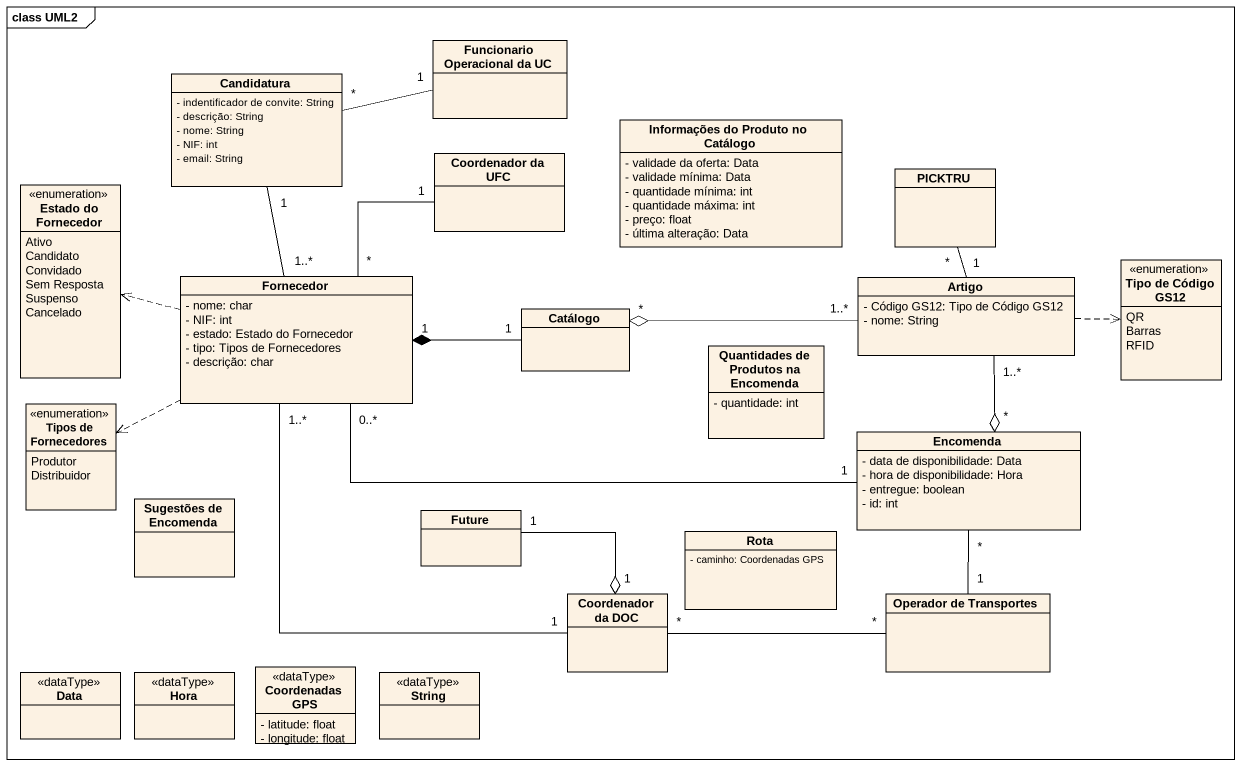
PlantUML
@startuml
mainframe class UML2
hide circle
hide empty members
skinparam classAttributeIconSize 0
class Candidatura {
  - indentificador de convite: String
  - descrição: String
  - nome: String
  - NIF: int
  - email: String
}
class "Funcionario Operacional da UC" as Funcionario_Operacional_da
class "Informações do Produto no Catálogo" as Informações_do_Produto_no {
  - validade da oferta: Data
  - validade mínima: Data
  - quantidade mínima: int
  - quantidade máxima: int
  - preço: float
  - última alteração: Data
}
enum "Estado do Fornecedor" as Estado_do_Fornecedor {
  Ativo
  Candidato
  Convidado
  Sem Resposta
  Suspenso
  Cancelado
}
class "Coordenador da UFC" as Coordenador_da_UFC
class PICKTRU
class Fornecedor {
  - nome: char
  - NIF: int
  - estado: Estado do Fornecedor
  - tipo: Tipos de Fornecedores
  - descrição: char
}
class Artigo {
  - Código GS12: Tipo de Código GS12
  - nome: String
}
enum "Tipo de Código GS12" as Tipo_de_Código_GS12 {
  QR
  Barras
  RFID
}
class Catálogo
class "Quantidades de Produtos na Encomenda" as Quantidades_de_Produtos_na {
  - quantidade: int
}
enum "Tipos de Fornecedores" as Tipos_de_Fornecedores {
  Produtor
  Distribuidor
}
class Encomenda {
  - data de disponibilidade: Data
  - hora de disponibilidade: Hora
  - entregue: boolean
  - id: int
}
class "Sugestões de Encomenda" as Sugestões_de_Encomenda
class Future
class Rota {
  - caminho: Coordenadas GPS
}
class "Coordenador da DOC" as Coordenador_da_DOC
class "Operador de Transportes" as Operador_de_Transportes
class Data <<dataType>>
class Hora <<dataType>>
class "Coordenadas GPS" as Coordenadas_GPS <<dataType>> {
  - latitude: float
  - longitude: float
}
class String <<dataType>>
Funcionario_Operacional_da "1" -left- "*" Candidatura
Coordenador_da_UFC "1" -- "*" Fornecedor
PICKTRU "1" -- "*" Artigo
Fornecedor "1..*" -up- "1" Candidatura
Fornecedor .left.> Estado_do_Fornecedor
Fornecedor .left.> Tipos_de_Fornecedores
Fornecedor "0..*" -right- "1" Encomenda
Artigo .right.> Tipo_de_Código_GS12
Artigo "1..*" -left-o "*" Catálogo
Artigo "1..*" --o "*" Encomenda
Catálogo "1" -left-* "1" Fornecedor
Future "1" --o "1" Coordenador_da_DOC
Coordenador_da_DOC "1" -up- "1..*" Fornecedor
Coordenador_da_DOC "*" -right- "*" Operador_de_Transportes
Operador_de_Transportes "1" -up- "*" Encomenda
@enduml
